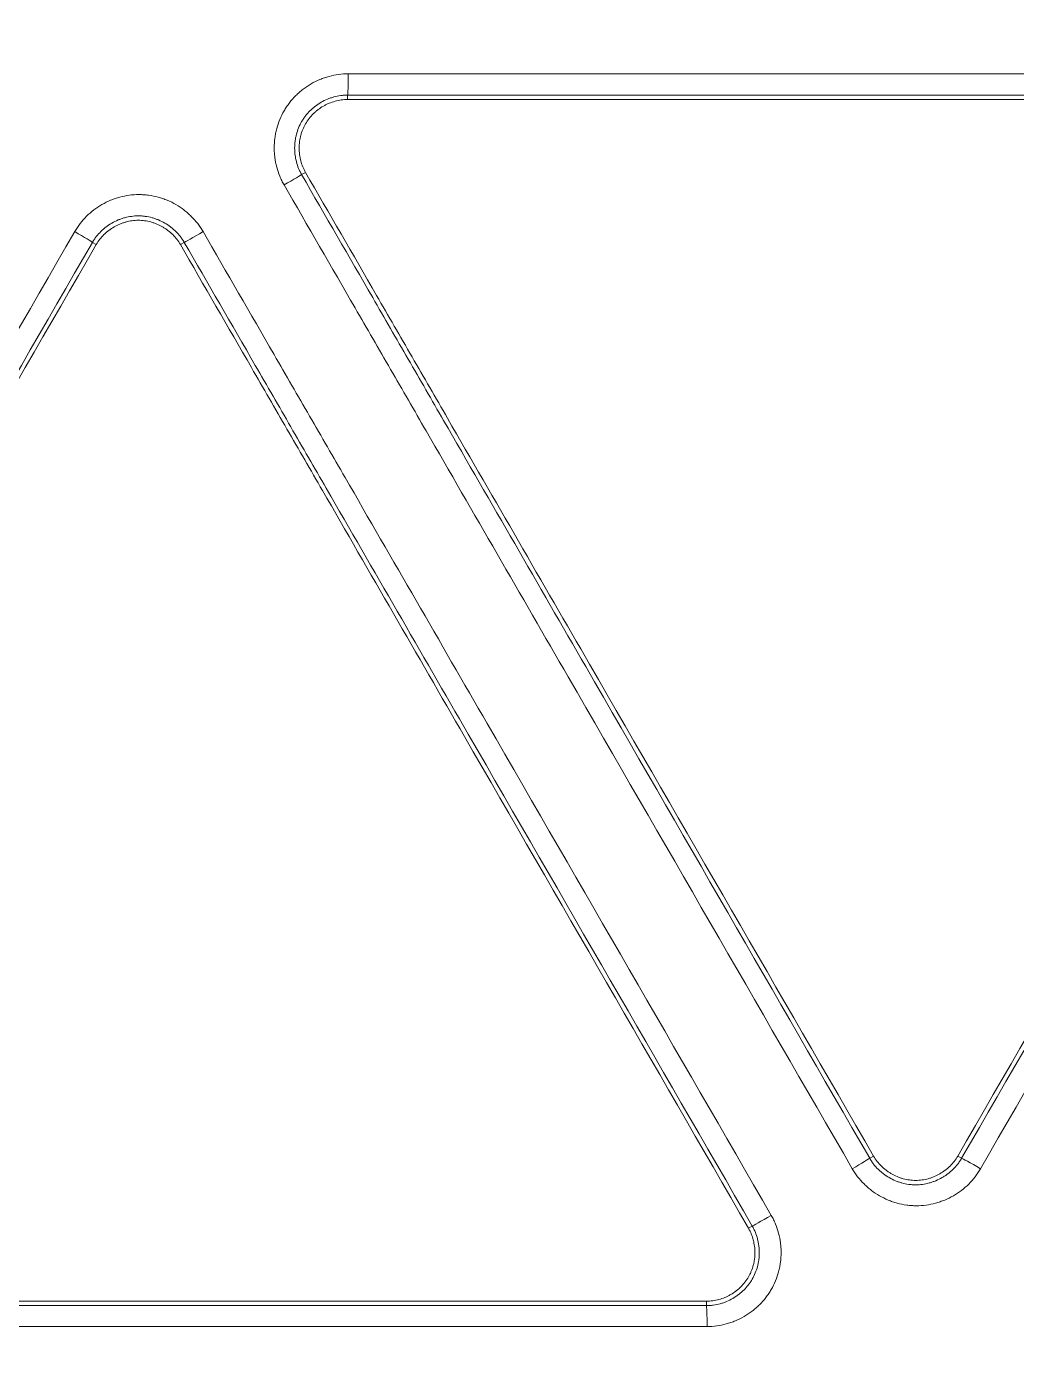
# Model space of a CAD drawing. Header units: inches. Extents: x 405346 to 489838, y -25612 to 14934.
# Drawn here: x 467451.74 to 467474.01, y 4472.97 to 4503.28 of the extents above; entities that cross this region are included whole.
import ezdxf

# ---------------------------------------------------------------- set-up
doc = ezdxf.new("R2010")
doc.units = ezdxf.units.IN
doc.header["$LTSCALE"] = 200
doc.header["$MEASUREMENT"] = 0
doc.linetypes.add('DH-HID2', pattern=[1.2, 0.8, -0.4])
doc.layers.add('FU-FURM', color=251, linetype='DH-HID2')
doc.layers.add('SS-EQ', color=2, linetype='Continuous', lineweight=20)

# ---------------------------------------------------------------- blocks, each defined once
blk = doc.blocks.new('FLLLL')
at = {"layer": 'FU-FURM'}
for centre, radius, start, end in [((467638.62, 3989.606), 194.252, 180.76696, 268.64347), ((467631.305, 3983.29), 213.601, 180.767, 268.64329)]:
    blk.add_arc(centre, radius, start, end, dxfattribs=at)
blk = doc.blocks.new('4way무풍')
at = {"layer": 'SS-EQ'}
for p, q in [((214.692, 180.322), (214.692, 180.223)), ((213.744, 178.581), (213.657, 178.531)), ((209.033, 176.956), (208.946, 177.006)), ((211.014, 177.005), (210.928, 176.956)), ((226.444, 156.383), (226.531, 156.433)), ((228.427, 156.433), (228.513, 156.383)), ((223.716, 154.807), (223.802, 154.857)), ((222.768, 153.066), (222.768, 153.166))]:
    blk.add_line(p, q, dxfattribs=at)
for centre, major_axis, ratio, start_param, end_param in [((214.691, 180.796), (0, 0.474), 0.029044, 3.176906, 4.723822), ((213.247, 178.294), (-0.41, -0.237), 0.005023, 1.601562, 3.106686), ((208.536, 177.242), (-0.41, 0.237), 0.02416, 3.176509, 4.694614), ((211.424, 177.242), (-0.41, -0.237), 0.004611, 0.034907, 1.601239), ((226.034, 156.146), (0.41, 0.237), 0.012297, 4.747217, 6.248276), ((228.923, 156.146), (-0.41, 0.237), 0.024256, 4.683424, 6.248268), ((224.212, 155.094), (-0.41, -0.237), 0.011989, 0.034909, 1.605261), ((222.767, 152.592), (0, 0.474), 0.035615, 4.719196, 6.248257)]:
    blk.add_ellipse(centre, major_axis=major_axis, ratio=ratio, start_param=start_param, end_param=end_param, dxfattribs=at)
for points, knots in [([(0.032, 346.294), (6.969, 346.294), (13.906, 346.294), (27.78, 346.294), (34.717, 346.294), (55.528, 346.294), (69.403, 346.294), (97.151, 346.294), (111.025, 346.294), (138.774, 346.294), (152.648, 346.294), (180.396, 346.294), (194.27, 346.294), (215.082, 346.294), (222.019, 346.294), (235.893, 346.294), (242.83, 346.293), (253.236, 346.293), (256.704, 346.293), (263.641, 346.293), (267.11, 346.293), (272.313, 346.294), (274.047, 346.294), (276.648, 346.294), (277.516, 346.294), (279.25, 346.293), (280.117, 346.293), (281.418, 346.292), (281.851, 346.292), (282.718, 346.292), (283.152, 346.292), (283.802, 346.293), (284.019, 346.293), (284.453, 346.293), (284.669, 346.294), (285.103, 346.293), (285.32, 346.293), (285.753, 346.29), (285.97, 346.288), (286.62, 346.277), (287.054, 346.265), (287.92, 346.231), (288.353, 346.21), (289.653, 346.132), (290.519, 346.062), (291.818, 345.929), (292.25, 345.88), (292.899, 345.799), (293.116, 345.771), (293.548, 345.712), (294.627, 345.561), (295.697, 345.381), (298.249, 344.897), (299.929, 344.504), (302.417, 343.81), (304.065, 343.312), (305.692, 342.745), (308.116, 341.843), (309.711, 341.171), (311.481, 340.335), (311.677, 340.241), (312.069, 340.051), (312.265, 339.955), (312.851, 339.663), (313.238, 339.464), (314.393, 338.857), (315.91, 338.017), (317.385, 337.118), (318.837, 336.19), (319.553, 335.711), (320.962, 334.724), (322.351, 333.707), (324.369, 332.094), (326.323, 330.393), (327.582, 329.199), (328.355, 328.434), (328.586, 328.204), (328.815, 327.97), (328.968, 327.815), (329.044, 327.736), (329.423, 327.345), (329.723, 327.029), (330.61, 326.072), (331.762, 324.776), (333.399, 322.77), (334.43, 321.391), (335.932, 319.291), (336.873, 317.85), (338.196, 315.627), (339.047, 314.124), (339.838, 312.579), (340.313, 311.601), (340.454, 311.306), (340.593, 311.01), (340.685, 310.812), (340.731, 310.713), (340.958, 310.218), (341.136, 309.82), (341.654, 308.624), (342.309, 307.019), (343.186, 304.582), (343.7, 302.939), (344.419, 300.459), (344.828, 298.787), (345.336, 296.251), (345.487, 295.4), (345.755, 293.69), (345.871, 292.83), (345.994, 291.749), (346.017, 291.532), (346.062, 291.099), (346.083, 290.881), (346.143, 290.23), (346.178, 289.796), (346.239, 288.927), (346.265, 288.492), (346.307, 287.624), (346.324, 287.189), (346.342, 286.538), (346.347, 286.32), (346.354, 285.886), (346.356, 285.669), (346.359, 285.234), (346.359, 285.017), (346.359, 284.582), (346.359, 284.365), (346.359, 283.714), (346.358, 283.279), (346.358, 282.41), (346.358, 281.976), (346.358, 280.672), (346.358, 279.803), (346.359, 278.065), (346.359, 277.196), (346.359, 274.59), (346.359, 272.852), (346.358, 264.162), (346.359, 257.21), (346.359, 236.355), (346.359, 222.452), (346.359, 194.646), (346.359, 180.742), (346.359, 152.936), (346.359, 139.033), (346.359, 111.226), (346.359, 69.516), (346.359, 27.806), (346.359, 0)], [0, 0, 0, 0, 0.03125, 0.03125, 0.0625, 0.0625, 0.125, 0.125, 0.1875, 0.1875, 0.25, 0.25, 0.3125, 0.3125, 0.34375, 0.34375, 0.375, 0.375, 0.390625, 0.390625, 0.40625, 0.40625, 0.414062, 0.414062, 0.417969, 0.417969, 0.421875, 0.421875, 0.423828, 0.423828, 0.425781, 0.425781, 0.426758, 0.426758, 0.427734, 0.427734, 0.428711, 0.428711, 0.429687, 0.429687, 0.431641, 0.431641, 0.433594, 0.433594, 0.4375, 0.4375, 0.439453, 0.439453, 0.44043, 0.44043, 0.441406, 0.445312, 0.445312, 0.453125, 0.453125, 0.457031, 0.460937, 0.460937, 0.46875, 0.46875, 0.469727, 0.469727, 0.470703, 0.470703, 0.472656, 0.472656, 0.476562, 0.480469, 0.480469, 0.484375, 0.484375, 0.488281, 0.492187, 0.496094, 0.5, 0.5, 0.500977, 0.501465, 0.501465, 0.501953, 0.501953, 0.503906, 0.503906, 0.507812, 0.511719, 0.515625, 0.515625, 0.523437, 0.523437, 0.527344, 0.53125, 0.53125, 0.532227, 0.532715, 0.532715, 0.533203, 0.533203, 0.535156, 0.535156, 0.539062, 0.542969, 0.546875, 0.546875, 0.554687, 0.554687, 0.558594, 0.558594, 0.5625, 0.5625, 0.563477, 0.563477, 0.564453, 0.564453, 0.566406, 0.566406, 0.568359, 0.568359, 0.570312, 0.570312, 0.571289, 0.571289, 0.572266, 0.572266, 0.573242, 0.573242, 0.574219, 0.574219, 0.576172, 0.576172, 0.578125, 0.578125, 0.582031, 0.582031, 0.585937, 0.585937, 0.59375, 0.59375, 0.625, 0.625, 0.6875, 0.6875, 0.75, 0.75, 0.8125, 0.8125, 0.875, 1, 1, 1, 1]), ([(345.164, 0), (345.164, 27.72), (345.163, 69.299), (345.162, 110.879), (345.161, 138.598), (345.16, 152.458), (345.159, 180.178), (345.157, 194.038), (345.154, 221.758), (345.152, 235.618), (345.147, 256.407), (345.146, 263.337), (345.145, 272), (345.145, 273.732), (345.144, 276.331), (345.144, 277.197), (345.143, 278.93), (345.142, 279.796), (345.142, 281.095), (345.141, 281.528), (345.141, 282.395), (345.142, 282.828), (345.141, 283.694), (345.141, 284.127), (345.14, 284.777), (345.139, 284.993), (345.136, 285.426), (345.134, 285.643), (345.124, 286.293), (345.113, 286.726), (345.081, 287.592), (345.06, 288.025), (345.009, 288.891), (344.979, 289.324), (344.926, 289.973), (344.898, 290.298), (344.868, 290.622), (344.847, 290.839), (344.836, 290.947), (344.736, 291.92), (344.629, 292.78), (344.379, 294.49), (344.236, 295.34), (343.754, 297.876), (343.361, 299.547), (342.666, 302.024), (342.167, 303.666), (341.312, 306.1), (340.67, 307.703), (340.162, 308.898), (339.901, 309.494), (339.629, 310.086), (339.446, 310.481), (339.353, 310.677), (338.885, 311.657), (338.495, 312.43), (337.684, 313.954), (337.263, 314.706), (336.391, 316.188), (335.94, 316.919), (335.007, 318.359), (334.525, 319.069), (333.532, 320.468), (332.508, 321.846), (330.881, 323.85), (329.736, 325.143), (328.853, 326.097), (328.555, 326.413), (328.177, 326.804), (328.101, 326.882), (327.949, 327.037), (327.721, 327.27), (327.491, 327.5), (326.721, 328.264), (325.466, 329.454), (323.518, 331.149), (321.504, 332.755), (320.119, 333.766), (318.711, 334.748), (317.997, 335.224), (316.546, 336.146), (315.81, 336.592), (314.315, 337.454), (313.557, 337.87), (312.595, 338.371), (312.305, 338.52), (312.014, 338.666), (311.82, 338.764), (311.722, 338.812), (311.235, 339.053), (310.844, 339.24), (309.666, 339.79), (308.875, 340.138), (307.283, 340.799), (305.68, 341.425), (303.244, 342.257), (301.598, 342.742), (299.114, 343.417), (297.436, 343.796), (294.888, 344.258), (294.033, 344.394), (292.957, 344.542), (292.742, 344.57), (292.31, 344.625), (291.663, 344.703), (291.015, 344.771), (289.72, 344.892), (288.856, 344.953), (287.56, 345.018), (287.128, 345.036), (286.48, 345.054), (286.264, 345.059), (285.832, 345.066), (285.615, 345.069), (285.183, 345.072), (284.967, 345.073), (284.535, 345.074), (284.318, 345.075), (283.67, 345.075), (283.237, 345.076), (282.589, 345.076), (282.373, 345.076), (281.94, 345.076), (281.724, 345.076), (281.076, 345.076), (280.643, 345.076), (279.346, 345.077), (278.481, 345.077), (276.752, 345.078), (275.887, 345.078), (273.293, 345.079), (271.563, 345.079), (262.916, 345.08), (255.998, 345.082), (242.162, 345.085), (235.244, 345.086), (221.408, 345.088), (214.49, 345.089), (193.736, 345.092), (179.9, 345.093), (152.228, 345.095), (138.392, 345.096), (110.72, 345.097), (96.884, 345.097), (69.212, 345.098), (55.376, 345.098), (34.622, 345.098), (27.704, 345.099), (13.868, 345.099), (6.95, 345.099), (0.032, 345.099)], [0, 0, 0, 0, 0.125, 0.1875, 0.1875, 0.25, 0.25, 0.3125, 0.3125, 0.375, 0.375, 0.40625, 0.40625, 0.414063, 0.414063, 0.417969, 0.417969, 0.421875, 0.421875, 0.423828, 0.423828, 0.425781, 0.425781, 0.427734, 0.427734, 0.428711, 0.428711, 0.429688, 0.429688, 0.431641, 0.431641, 0.433594, 0.433594, 0.435547, 0.435547, 0.436523, 0.437012, 0.437012, 0.4375, 0.4375, 0.441406, 0.441406, 0.445313, 0.445313, 0.453125, 0.453125, 0.457031, 0.460938, 0.464844, 0.464844, 0.466797, 0.467773, 0.467773, 0.46875, 0.46875, 0.472656, 0.472656, 0.476563, 0.476563, 0.480469, 0.480469, 0.484375, 0.484375, 0.488281, 0.492188, 0.496094, 0.496094, 0.498047, 0.498047, 0.498535, 0.498535, 0.499023, 0.5, 0.5, 0.503906, 0.507813, 0.511719, 0.515625, 0.515625, 0.519531, 0.519531, 0.523438, 0.523438, 0.527344, 0.527344, 0.52832, 0.528809, 0.528809, 0.529297, 0.529297, 0.53125, 0.53125, 0.535156, 0.535156, 0.539063, 0.542969, 0.546875, 0.546875, 0.554688, 0.554688, 0.558594, 0.558594, 0.55957, 0.55957, 0.560547, 0.5625, 0.5625, 0.566406, 0.566406, 0.568359, 0.568359, 0.569336, 0.569336, 0.570313, 0.570313, 0.571289, 0.571289, 0.572266, 0.572266, 0.574219, 0.574219, 0.575195, 0.575195, 0.576172, 0.576172, 0.578125, 0.578125, 0.582031, 0.582031, 0.585938, 0.585938, 0.59375, 0.59375, 0.625, 0.625, 0.65625, 0.65625, 0.6875, 0.6875, 0.75, 0.75, 0.8125, 0.8125, 0.875, 0.875, 0.9375, 0.9375, 0.96875, 0.96875, 1, 1, 1, 1]), ([(213.261, 178.3), (213.242, 178.331), (213.225, 178.364), (213.193, 178.43), (213.178, 178.463), (213.136, 178.564), (213.091, 178.701), (213.063, 178.844), (213.051, 178.935), (213.049, 178.953), (213.046, 178.989), (213.041, 179.044), (213.04, 179.099), (213.04, 179.207), (213.044, 179.28), (213.058, 179.388), (213.064, 179.424), (213.075, 179.478), (213.078, 179.495), (213.087, 179.531), (213.091, 179.549), (213.114, 179.637), (213.16, 179.774), (213.224, 179.905), (213.279, 180), (213.298, 180.031), (213.339, 180.091), (213.36, 180.121), (213.427, 180.207), (213.475, 180.261), (213.552, 180.338), (213.592, 180.375), (213.634, 180.41), (213.662, 180.433), (213.677, 180.445), (213.749, 180.5), (213.87, 180.58), (214, 180.645), (214.084, 180.68), (214.101, 180.686), (214.135, 180.699), (214.152, 180.706), (214.204, 180.724), (214.239, 180.734), (214.344, 180.763), (214.415, 180.777), (214.559, 180.796), (214.631, 180.801), (214.705, 180.801)], [0, 0, 0, 0, 0.03125, 0.03125, 0.0625, 0.0625, 0.125, 0.1875, 0.1875, 0.203125, 0.203125, 0.21875, 0.25, 0.25, 0.3125, 0.3125, 0.34375, 0.34375, 0.359375, 0.359375, 0.375, 0.375, 0.4375, 0.5, 0.5, 0.53125, 0.53125, 0.5625, 0.5625, 0.625, 0.625, 0.65625, 0.671875, 0.671875, 0.6875, 0.6875, 0.75, 0.8125, 0.8125, 0.828125, 0.828125, 0.84375, 0.84375, 0.875, 0.875, 0.9375, 0.9375, 1, 1, 1, 1]), ([(214.705, 180.801), (215.771, 180.801), (216.837, 180.801), (218.969, 180.801), (220.035, 180.801), (222.166, 180.8), (223.232, 180.8), (225.364, 180.8), (226.43, 180.8), (231.759, 180.8), (236.022, 180.8), (240.284, 180.8)], [0, 0, 0, 0, 0.125, 0.125, 0.25, 0.25, 0.375, 0.375, 0.5, 0.5, 1, 1, 1, 1]), ([(214.692, 180.322), (214.688, 180.322), (214.685, 180.322), (214.678, 180.322), (214.669, 180.322), (214.646, 180.322), (214.6, 180.319), (214.561, 180.315), (214.484, 180.305), (214.434, 180.295), (214.358, 180.274), (214.333, 180.266), (214.284, 180.249), (214.259, 180.24), (214.187, 180.21), (214.094, 180.164), (214.008, 180.106), (213.956, 180.067), (213.945, 180.059), (213.925, 180.042), (213.895, 180.017), (213.866, 179.99), (213.811, 179.936), (213.777, 179.897), (213.729, 179.835), (213.714, 179.814), (213.684, 179.771), (213.67, 179.749), (213.631, 179.681), (213.608, 179.634), (213.569, 179.538), (213.553, 179.489), (213.533, 179.413), (213.527, 179.388), (213.517, 179.336), (213.513, 179.31), (213.503, 179.233), (213.5, 179.181), (213.499, 179.103), (213.5, 179.077), (213.503, 179.038), (213.504, 179.025), (213.506, 178.999), (213.508, 178.986), (213.516, 178.921), (213.536, 178.819), (213.568, 178.721), (213.598, 178.648), (213.608, 178.624), (213.626, 178.589), (213.632, 178.577), (213.641, 178.56), (213.646, 178.551), (213.65, 178.542), (213.654, 178.537), (213.655, 178.534), (213.657, 178.531)], [0, 0, 0, 0, 0.003906, 0.003906, 0.007812, 0.015625, 0.03125, 0.0625, 0.0625, 0.125, 0.125, 0.15625, 0.15625, 0.1875, 0.1875, 0.25, 0.3125, 0.3125, 0.328125, 0.328125, 0.34375, 0.375, 0.375, 0.4375, 0.4375, 0.46875, 0.46875, 0.5, 0.5, 0.5625, 0.5625, 0.625, 0.625, 0.65625, 0.65625, 0.6875, 0.6875, 0.75, 0.75, 0.78125, 0.78125, 0.796875, 0.796875, 0.8125, 0.8125, 0.875, 0.9375, 0.9375, 0.96875, 0.96875, 0.984375, 0.984375, 0.992188, 0.996094, 0.996094, 1, 1, 1, 1]), ([(213.744, 178.581), (213.72, 178.623), (213.699, 178.666), (213.663, 178.754), (213.648, 178.799), (213.63, 178.868), (213.625, 178.891), (213.616, 178.939), (213.612, 178.962), (213.603, 179.034), (213.597, 179.128), (213.603, 179.224), (213.61, 179.283), (213.612, 179.295), (213.616, 179.319), (213.622, 179.354), (213.63, 179.389), (213.648, 179.458), (213.663, 179.503), (213.69, 179.569), (213.7, 179.591), (213.721, 179.634), (213.732, 179.655), (213.768, 179.717), (213.821, 179.796), (213.884, 179.867), (213.935, 179.918), (213.953, 179.934), (213.989, 179.966), (214.008, 179.981), (214.064, 180.024), (214.104, 180.05), (214.166, 180.086), (214.187, 180.097), (214.23, 180.119), (214.251, 180.129), (214.318, 180.156), (214.408, 180.187), (214.501, 180.207), (214.595, 180.219), (214.644, 180.223), (214.692, 180.223)], [0, 0, 0, 0, 0.0625, 0.0625, 0.125, 0.125, 0.15625, 0.15625, 0.1875, 0.1875, 0.25, 0.3125, 0.3125, 0.328125, 0.328125, 0.34375, 0.375, 0.375, 0.4375, 0.4375, 0.46875, 0.46875, 0.5, 0.5, 0.5625, 0.625, 0.625, 0.65625, 0.65625, 0.6875, 0.6875, 0.75, 0.75, 0.78125, 0.78125, 0.8125, 0.8125, 0.875, 0.9375, 0.9375, 1, 1, 1, 1]), ([(240.266, 180.323), (236.005, 180.323), (231.742, 180.322), (226.414, 180.322), (225.349, 180.322), (223.217, 180.322), (222.152, 180.322), (218.955, 180.322), (216.823, 180.322), (214.692, 180.322)], [0, 0, 0, 0, 0.5, 0.5, 0.625, 0.625, 0.75, 0.75, 1, 1, 1, 1]), ([(240.266, 180.223), (236.005, 180.223), (231.743, 180.223), (225.349, 180.223), (223.218, 180.223), (220.02, 180.223), (218.955, 180.223), (216.823, 180.223), (215.757, 180.223), (214.692, 180.223)], [0, 0, 0, 0, 0.5, 0.5, 0.75, 0.75, 0.875, 0.875, 1, 1, 1, 1]), ([(213.657, 178.531), (214.19, 177.608), (214.723, 176.685), (215.522, 175.301), (215.788, 174.84), (216.321, 173.917), (216.587, 173.455), (217.92, 171.148), (218.985, 169.302), (222.182, 163.765), (224.313, 160.074), (226.444, 156.383)], [0, 0, 0, 0, 0.125, 0.125, 0.1875, 0.1875, 0.25, 0.25, 0.5, 0.5, 1, 1, 1, 1]), ([(213.744, 178.581), (214.277, 177.658), (214.81, 176.736), (215.609, 175.351), (215.875, 174.89), (216.408, 173.967), (216.675, 173.506), (218.007, 171.198), (219.072, 169.353), (222.269, 163.816), (224.4, 160.124), (226.531, 156.433)], [0, 0, 0, 0, 0.125, 0.125, 0.1875, 0.1875, 0.25, 0.25, 0.5, 0.5, 1, 1, 1, 1]), ([(226.051, 156.149), (223.919, 159.841), (221.788, 163.533), (218.59, 169.07), (217.524, 170.916), (216.192, 173.223), (215.925, 173.685), (215.393, 174.608), (215.126, 175.069), (214.327, 176.454), (213.794, 177.377), (213.261, 178.3)], [0, 0, 0, 0, 0.5, 0.5, 0.75, 0.75, 0.8125, 0.8125, 0.875, 0.875, 1, 1, 1, 1]), ([(208.549, 177.248), (208.567, 177.28), (208.587, 177.311), (208.628, 177.372), (208.649, 177.401), (208.716, 177.488), (208.812, 177.596), (208.921, 177.691), (208.994, 177.747), (209.009, 177.758), (209.039, 177.779), (209.084, 177.81), (209.13, 177.839), (209.224, 177.893), (209.289, 177.925), (209.39, 177.967), (209.424, 177.98), (209.476, 177.998), (209.493, 178.003), (209.528, 178.014), (209.546, 178.019), (209.634, 178.043), (209.776, 178.072), (209.92, 178.082), (210.03, 178.082), (210.067, 178.08), (210.14, 178.076), (210.176, 178.072), (210.284, 178.057), (210.354, 178.043), (210.459, 178.014), (210.494, 178.004), (210.546, 177.986), (210.563, 177.98), (210.597, 177.967), (210.614, 177.96), (210.699, 177.925), (210.829, 177.86), (210.95, 177.78), (211.022, 177.724), (211.036, 177.713), (211.065, 177.69), (211.079, 177.678), (211.12, 177.642), (211.147, 177.617), (211.224, 177.54), (211.272, 177.486), (211.361, 177.372), (211.401, 177.311), (211.438, 177.248)], [0, 0, 0, 0, 0.03125, 0.03125, 0.0625, 0.0625, 0.125, 0.1875, 0.1875, 0.203125, 0.203125, 0.21875, 0.25, 0.25, 0.3125, 0.3125, 0.34375, 0.34375, 0.359375, 0.359375, 0.375, 0.375, 0.4375, 0.5, 0.5, 0.53125, 0.53125, 0.5625, 0.5625, 0.625, 0.625, 0.65625, 0.65625, 0.671875, 0.671875, 0.6875, 0.6875, 0.75, 0.8125, 0.8125, 0.828125, 0.828125, 0.84375, 0.84375, 0.875, 0.875, 0.9375, 0.9375, 1, 1, 1, 1]), ([(211.014, 177.005), (211.013, 177.008), (211.011, 177.011), (211.008, 177.017), (211.003, 177.025), (210.991, 177.045), (210.966, 177.083), (210.943, 177.115), (210.895, 177.176), (210.861, 177.215), (210.806, 177.27), (210.786, 177.288), (210.747, 177.322), (210.727, 177.339), (210.664, 177.386), (210.578, 177.443), (210.485, 177.49), (210.424, 177.515), (210.412, 177.52), (210.388, 177.529), (210.351, 177.542), (210.314, 177.554), (210.239, 177.574), (210.188, 177.585), (210.111, 177.595), (210.085, 177.598), (210.033, 177.602), (210.006, 177.603), (209.928, 177.603), (209.876, 177.599), (209.774, 177.585), (209.723, 177.575), (209.647, 177.554), (209.622, 177.546), (209.573, 177.529), (209.548, 177.52), (209.476, 177.49), (209.43, 177.467), (209.363, 177.428), (209.329, 177.407), (209.297, 177.385), (209.276, 177.37), (209.265, 177.362), (209.213, 177.323), (209.135, 177.254), (209.066, 177.177), (209.018, 177.116), (209.003, 177.094), (208.981, 177.062), (208.973, 177.051), (208.963, 177.034), (208.958, 177.026), (208.953, 177.017), (208.949, 177.011), (208.948, 177.009), (208.946, 177.006)], [0, 0, 0, 0, 0.003906, 0.003906, 0.007812, 0.015625, 0.03125, 0.0625, 0.0625, 0.125, 0.125, 0.15625, 0.15625, 0.1875, 0.1875, 0.25, 0.3125, 0.3125, 0.328125, 0.328125, 0.34375, 0.375, 0.375, 0.4375, 0.4375, 0.46875, 0.46875, 0.5, 0.5, 0.5625, 0.5625, 0.625, 0.625, 0.65625, 0.65625, 0.6875, 0.6875, 0.75, 0.75, 0.78125, 0.796875, 0.796875, 0.8125, 0.8125, 0.875, 0.9375, 0.9375, 0.96875, 0.96875, 0.984375, 0.984375, 0.992187, 0.996094, 0.996094, 1, 1, 1, 1]), ([(209.033, 176.956), (209.057, 176.997), (209.084, 177.037), (209.142, 177.112), (209.173, 177.148), (209.224, 177.198), (209.242, 177.214), (209.278, 177.246), (209.297, 177.261), (209.354, 177.304), (209.433, 177.357), (209.518, 177.399), (209.574, 177.422), (209.585, 177.427), (209.607, 177.435), (209.641, 177.448), (209.675, 177.458), (209.744, 177.477), (209.79, 177.487), (209.861, 177.496), (209.885, 177.499), (209.932, 177.502), (209.957, 177.503), (210.028, 177.503), (210.123, 177.496), (210.216, 177.477), (210.286, 177.459), (210.309, 177.451), (210.354, 177.436), (210.376, 177.427), (210.442, 177.4), (210.485, 177.379), (210.547, 177.343), (210.577, 177.324), (210.607, 177.304), (210.626, 177.29), (210.636, 177.283), (210.684, 177.246), (210.756, 177.184), (210.819, 177.113), (210.877, 177.038), (210.904, 176.997), (210.928, 176.956)], [0, 0, 0, 0, 0.0625, 0.0625, 0.125, 0.125, 0.15625, 0.15625, 0.1875, 0.1875, 0.25, 0.3125, 0.3125, 0.328125, 0.328125, 0.34375, 0.375, 0.375, 0.4375, 0.4375, 0.46875, 0.46875, 0.5, 0.5, 0.5625, 0.625, 0.625, 0.65625, 0.65625, 0.6875, 0.6875, 0.75, 0.75, 0.78125, 0.796875, 0.796875, 0.8125, 0.8125, 0.875, 0.9375, 0.9375, 1, 1, 1, 1]), ([(195.762, 155.098), (196.827, 156.944), (197.893, 158.79), (199.491, 161.559), (200.024, 162.482), (201.09, 164.327), (201.623, 165.25), (204.287, 169.865), (206.418, 173.556), (208.549, 177.248)], [0, 0, 0, 0, 0.25, 0.25, 0.375, 0.375, 0.5, 0.5, 1, 1, 1, 1]), ([(211.438, 177.248), (211.971, 176.325), (212.504, 175.402), (213.303, 174.017), (213.57, 173.556), (214.103, 172.633), (214.369, 172.171), (215.702, 169.864), (216.767, 168.018), (219.965, 162.48), (222.097, 158.789), (224.229, 155.097)], [0, 0, 0, 0, 0.125, 0.125, 0.1875, 0.1875, 0.25, 0.25, 0.5, 0.5, 1, 1, 1, 1]), ([(208.946, 177.006), (206.815, 173.314), (204.684, 169.623), (201.487, 164.086), (200.421, 162.24), (198.29, 158.549), (197.224, 156.703), (196.159, 154.857)], [0, 0, 0, 0, 0.5, 0.5, 0.75, 0.75, 1, 1, 1, 1]), ([(209.033, 176.956), (206.902, 173.264), (204.771, 169.573), (201.574, 164.036), (200.508, 162.19), (198.377, 158.499), (197.311, 156.653), (196.246, 154.807)], [0, 0, 0, 0, 0.5, 0.5, 0.75, 0.75, 1, 1, 1, 1]), ([(223.716, 154.807), (221.585, 158.499), (219.453, 162.19), (216.256, 167.727), (215.191, 169.573), (213.859, 171.88), (213.592, 172.341), (213.06, 173.264), (212.793, 173.726), (211.994, 175.11), (211.461, 176.033), (210.928, 176.956)], [0, 0, 0, 0, 0.5, 0.5, 0.75, 0.75, 0.8125, 0.8125, 0.875, 0.875, 1, 1, 1, 1]), ([(223.802, 154.857), (221.67, 158.548), (219.539, 162.24), (216.342, 167.777), (215.277, 169.622), (213.945, 171.93), (213.678, 172.391), (213.146, 173.314), (212.879, 173.775), (212.08, 175.16), (211.547, 176.083), (211.014, 177.005)], [0, 0, 0, 0, 0.5, 0.5, 0.75, 0.75, 0.8125, 0.8125, 0.875, 0.875, 1, 1, 1, 1]), ([(228.427, 156.433), (228.403, 156.391), (228.376, 156.352), (228.318, 156.277), (228.286, 156.241), (228.235, 156.191), (228.218, 156.175), (228.182, 156.143), (228.163, 156.128), (228.106, 156.084), (228.027, 156.032), (227.941, 155.989), (227.886, 155.966), (227.875, 155.962), (227.852, 155.953), (227.819, 155.941), (227.785, 155.93), (227.716, 155.912), (227.669, 155.902), (227.599, 155.892), (227.575, 155.89), (227.527, 155.887), (227.503, 155.886), (227.431, 155.886), (227.336, 155.892), (227.243, 155.911), (227.174, 155.93), (227.151, 155.937), (227.106, 155.953), (227.083, 155.961), (227.017, 155.989), (226.975, 156.01), (226.913, 156.046), (226.883, 156.064), (226.853, 156.085), (226.833, 156.099), (226.824, 156.106), (226.776, 156.142), (226.704, 156.205), (226.641, 156.276), (226.582, 156.351), (226.555, 156.391), (226.531, 156.433)], [0, 0, 0, 0, 0.0625, 0.0625, 0.125, 0.125, 0.15625, 0.15625, 0.1875, 0.1875, 0.25, 0.3125, 0.3125, 0.328125, 0.328125, 0.34375, 0.375, 0.375, 0.4375, 0.4375, 0.46875, 0.46875, 0.5, 0.5, 0.5625, 0.625, 0.625, 0.65625, 0.65625, 0.6875, 0.6875, 0.75, 0.75, 0.78125, 0.796875, 0.796875, 0.8125, 0.8125, 0.875, 0.9375, 0.9375, 1, 1, 1, 1]), ([(228.94, 156.149), (228.922, 156.117), (228.902, 156.086), (228.862, 156.025), (228.84, 155.996), (228.773, 155.909), (228.677, 155.801), (228.568, 155.706), (228.495, 155.65), (228.48, 155.639), (228.45, 155.618), (228.405, 155.587), (228.359, 155.559), (228.265, 155.504), (228.2, 155.472), (228.099, 155.43), (228.065, 155.417), (228.013, 155.399), (227.996, 155.394), (227.961, 155.383), (227.943, 155.378), (227.855, 155.354), (227.713, 155.325), (227.569, 155.315), (227.459, 155.315), (227.422, 155.317), (227.35, 155.321), (227.313, 155.325), (227.206, 155.34), (227.135, 155.354), (227.03, 155.383), (226.995, 155.393), (226.943, 155.411), (226.926, 155.417), (226.892, 155.43), (226.875, 155.437), (226.791, 155.472), (226.66, 155.537), (226.54, 155.617), (226.467, 155.672), (226.453, 155.684), (226.425, 155.707), (226.411, 155.719), (226.369, 155.755), (226.342, 155.78), (226.265, 155.856), (226.217, 155.911), (226.129, 156.025), (226.088, 156.086), (226.051, 156.149)], [0, 0, 0, 0, 0.03125, 0.03125, 0.0625, 0.0625, 0.125, 0.1875, 0.1875, 0.203125, 0.203125, 0.21875, 0.25, 0.25, 0.3125, 0.3125, 0.34375, 0.34375, 0.359375, 0.359375, 0.375, 0.375, 0.4375, 0.5, 0.5, 0.53125, 0.53125, 0.5625, 0.5625, 0.625, 0.625, 0.65625, 0.65625, 0.671875, 0.671875, 0.6875, 0.6875, 0.75, 0.8125, 0.8125, 0.828125, 0.828125, 0.84375, 0.84375, 0.875, 0.875, 0.9375, 0.9375, 1, 1, 1, 1]), ([(226.444, 156.383), (226.446, 156.38), (226.447, 156.377), (226.451, 156.371), (226.456, 156.363), (226.468, 156.343), (226.493, 156.305), (226.516, 156.273), (226.563, 156.212), (226.598, 156.173), (226.653, 156.118), (226.672, 156.1), (226.712, 156.066), (226.732, 156.049), (226.794, 156.002), (226.881, 155.945), (226.974, 155.899), (227.035, 155.873), (227.047, 155.868), (227.071, 155.859), (227.108, 155.846), (227.145, 155.834), (227.22, 155.814), (227.271, 155.803), (227.348, 155.793), (227.374, 155.79), (227.426, 155.787), (227.453, 155.786), (227.531, 155.786), (227.583, 155.789), (227.685, 155.803), (227.736, 155.814), (227.812, 155.835), (227.837, 155.842), (227.886, 155.859), (227.911, 155.869), (227.982, 155.899), (228.029, 155.922), (228.096, 155.961), (228.129, 155.981), (228.162, 156.003), (228.183, 156.019), (228.194, 156.026), (228.246, 156.066), (228.324, 156.134), (228.393, 156.212), (228.441, 156.273), (228.456, 156.295), (228.478, 156.327), (228.485, 156.338), (228.496, 156.355), (228.501, 156.363), (228.506, 156.372), (228.509, 156.377), (228.511, 156.38), (228.513, 156.383)], [0, 0, 0, 0, 0.003906, 0.003906, 0.007813, 0.015625, 0.03125, 0.0625, 0.0625, 0.125, 0.125, 0.15625, 0.15625, 0.1875, 0.1875, 0.25, 0.3125, 0.3125, 0.328125, 0.328125, 0.34375, 0.375, 0.375, 0.4375, 0.4375, 0.46875, 0.46875, 0.5, 0.5, 0.5625, 0.5625, 0.625, 0.625, 0.65625, 0.65625, 0.6875, 0.6875, 0.75, 0.75, 0.78125, 0.796875, 0.796875, 0.8125, 0.8125, 0.875, 0.9375, 0.9375, 0.96875, 0.96875, 0.984375, 0.984375, 0.992187, 0.996094, 0.996094, 1, 1, 1, 1]), ([(224.229, 155.097), (224.247, 155.065), (224.264, 155.033), (224.297, 154.967), (224.311, 154.934), (224.353, 154.833), (224.399, 154.695), (224.426, 154.553), (224.438, 154.462), (224.44, 154.444), (224.444, 154.407), (224.448, 154.353), (224.45, 154.298), (224.449, 154.189), (224.445, 154.117), (224.431, 154.009), (224.425, 153.973), (224.415, 153.919), (224.411, 153.901), (224.402, 153.866), (224.398, 153.848), (224.375, 153.76), (224.329, 153.622), (224.265, 153.492), (224.21, 153.397), (224.191, 153.366), (224.15, 153.305), (224.129, 153.276), (224.062, 153.19), (224.014, 153.136), (223.937, 153.059), (223.897, 153.022), (223.855, 152.987), (223.827, 152.964), (223.812, 152.952), (223.74, 152.897), (223.619, 152.817), (223.489, 152.752), (223.405, 152.717), (223.388, 152.71), (223.354, 152.697), (223.336, 152.691), (223.285, 152.673), (223.25, 152.663), (223.145, 152.634), (223.074, 152.62), (222.93, 152.6), (222.858, 152.595), (222.784, 152.595)], [0, 0, 0, 0, 0.03125, 0.03125, 0.0625, 0.0625, 0.125, 0.1875, 0.1875, 0.203125, 0.203125, 0.21875, 0.25, 0.25, 0.3125, 0.3125, 0.34375, 0.34375, 0.359375, 0.359375, 0.375, 0.375, 0.4375, 0.5, 0.5, 0.53125, 0.53125, 0.5625, 0.5625, 0.625, 0.625, 0.65625, 0.671875, 0.671875, 0.6875, 0.6875, 0.75, 0.8125, 0.8125, 0.828125, 0.828125, 0.84375, 0.84375, 0.875, 0.875, 0.9375, 0.9375, 1, 1, 1, 1]), ([(222.768, 153.066), (222.771, 153.066), (222.774, 153.066), (222.781, 153.066), (222.791, 153.066), (222.814, 153.067), (222.859, 153.069), (222.898, 153.073), (222.975, 153.083), (223.026, 153.094), (223.101, 153.114), (223.126, 153.122), (223.175, 153.139), (223.2, 153.149), (223.272, 153.179), (223.365, 153.225), (223.451, 153.282), (223.503, 153.322), (223.514, 153.33), (223.534, 153.347), (223.564, 153.372), (223.592, 153.398), (223.648, 153.453), (223.682, 153.492), (223.73, 153.553), (223.745, 153.574), (223.774, 153.617), (223.788, 153.64), (223.827, 153.708), (223.85, 153.754), (223.889, 153.85), (223.906, 153.899), (223.922, 153.963), (223.925, 153.975), (223.931, 154.001), (223.934, 154.014), (223.941, 154.052), (223.946, 154.078), (223.956, 154.155), (223.959, 154.207), (223.959, 154.285), (223.958, 154.311), (223.956, 154.35), (223.955, 154.363), (223.952, 154.389), (223.951, 154.402), (223.943, 154.467), (223.923, 154.569), (223.89, 154.668), (223.861, 154.74), (223.85, 154.764), (223.833, 154.799), (223.827, 154.811), (223.818, 154.828), (223.813, 154.837), (223.808, 154.846), (223.805, 154.851), (223.803, 154.854), (223.802, 154.857)], [0, 0, 0, 0, 0.003906, 0.003906, 0.007812, 0.015625, 0.03125, 0.0625, 0.0625, 0.125, 0.125, 0.15625, 0.15625, 0.1875, 0.1875, 0.25, 0.3125, 0.3125, 0.328125, 0.328125, 0.34375, 0.375, 0.375, 0.4375, 0.4375, 0.46875, 0.46875, 0.5, 0.5, 0.5625, 0.5625, 0.625, 0.625, 0.640625, 0.640625, 0.65625, 0.65625, 0.6875, 0.6875, 0.75, 0.75, 0.78125, 0.78125, 0.796875, 0.796875, 0.8125, 0.8125, 0.875, 0.9375, 0.9375, 0.96875, 0.96875, 0.984375, 0.984375, 0.992188, 0.996094, 0.996094, 1, 1, 1, 1]), ([(223.716, 154.807), (223.74, 154.766), (223.761, 154.723), (223.797, 154.635), (223.812, 154.59), (223.83, 154.521), (223.835, 154.497), (223.844, 154.45), (223.848, 154.426), (223.857, 154.355), (223.863, 154.26), (223.857, 154.165), (223.849, 154.105), (223.848, 154.094), (223.844, 154.07), (223.838, 154.034), (223.83, 154), (223.812, 153.931), (223.797, 153.886), (223.77, 153.82), (223.76, 153.798), (223.739, 153.755), (223.728, 153.734), (223.692, 153.671), (223.639, 153.592), (223.575, 153.521), (223.525, 153.471), (223.507, 153.454), (223.471, 153.423), (223.452, 153.408), (223.395, 153.365), (223.356, 153.338), (223.294, 153.303), (223.273, 153.291), (223.23, 153.27), (223.208, 153.26), (223.142, 153.232), (223.052, 153.201), (222.959, 153.182), (222.864, 153.169), (222.816, 153.166), (222.768, 153.166)], [0, 0, 0, 0, 0.0625, 0.0625, 0.125, 0.125, 0.15625, 0.15625, 0.1875, 0.1875, 0.25, 0.3125, 0.3125, 0.328125, 0.328125, 0.34375, 0.375, 0.375, 0.4375, 0.4375, 0.46875, 0.46875, 0.5, 0.5, 0.5625, 0.625, 0.625, 0.65625, 0.65625, 0.6875, 0.6875, 0.75, 0.75, 0.78125, 0.78125, 0.8125, 0.8125, 0.875, 0.9375, 0.9375, 1, 1, 1, 1]), ([(197.193, 153.166), (201.456, 153.166), (205.719, 153.166), (214.244, 153.166), (218.506, 153.166), (222.768, 153.166)], [0, 0, 0, 0, 0.5, 0.5, 1, 1, 1, 1]), ([(197.193, 153.066), (201.456, 153.066), (205.719, 153.066), (214.244, 153.066), (218.506, 153.066), (222.768, 153.066)], [0, 0, 0, 0, 0.5, 0.5, 1, 1, 1, 1]), ([(222.784, 152.595), (218.522, 152.596), (214.259, 152.596), (205.733, 152.596), (201.47, 152.596), (197.206, 152.597)], [0, 0, 0, 0, 0.5, 0.5, 1, 1, 1, 1])]:
    blk.add_open_spline(points, degree=3, knots=knots, dxfattribs=at)
for points in [[(228.427, 156.433), (232.689, 163.816), (236.952, 171.199), (241.214, 178.581)], [(228.513, 156.383), (232.775, 163.766), (237.038, 171.149), (241.3, 178.532)], [(241.729, 178.298), (237.466, 170.915), (233.203, 163.532), (228.94, 156.149)]]:
    blk.add_open_spline(points, degree=3, dxfattribs=at)

msp = doc.modelspace()

# ---------------------------------------------------------------- block references
for name, p in [('FLLLL', (-47.5, 596.663)), ('4way무풍', (467244.268, 4321.426))]:
    msp.add_blockref(name, p)

doc.saveas('drawing.dxf')
